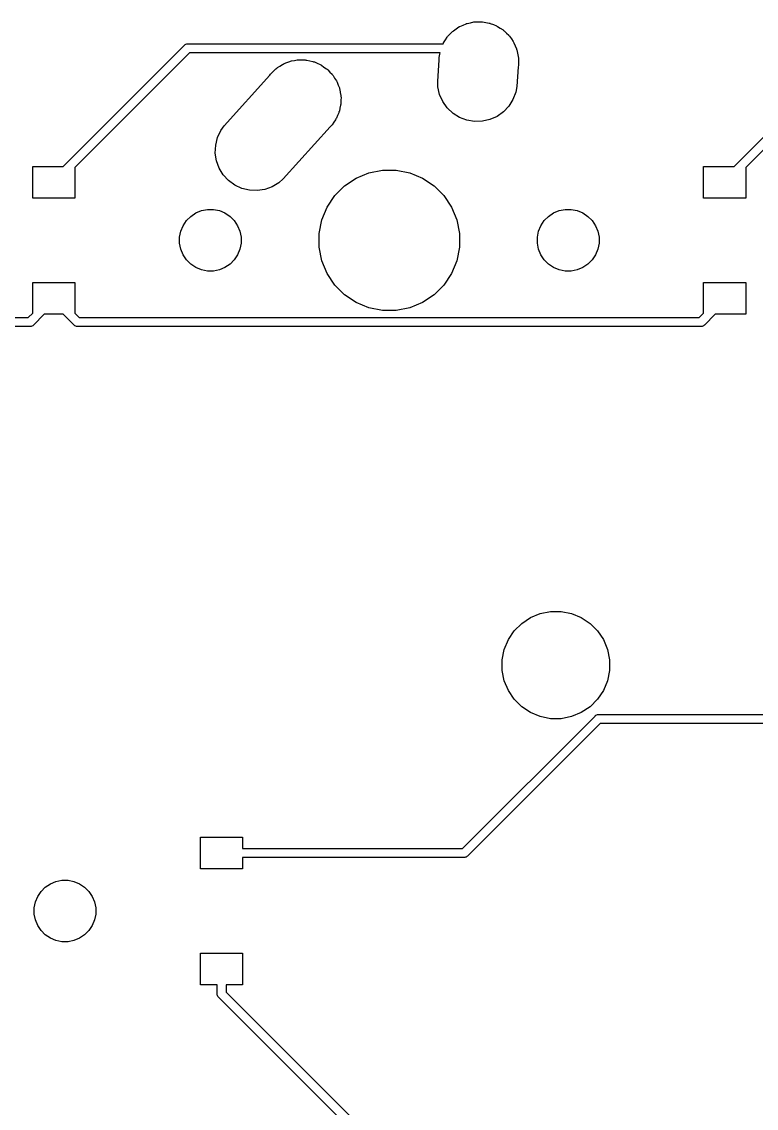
# Model space of a CAD drawing. Extents: x -662 to -203, y -195 to -58.
# Drawn here: x -249.93 to -229.07, y -131.85 to -100.99 of the extents above; entities that cross this region are included whole.
import ezdxf

# ---------------------------------------------------------------- set-up
doc = ezdxf.new("R2010")
doc.units = 0
doc.layers.add('BLACK', color=7, linetype='CONTINUOUS')

msp = doc.modelspace()

# ---------------------------------------------------------------- linework, layer by layer
at = {"layer": 'BLACK', "linetype": 'CONTINUOUS'}
for p, q in [((-237.667, -101.247), (-237.589, -101.194)), ((-237.589, -101.194), (-237.512, -101.14)), ((-237.512, -101.14), (-237.497, -101.133)), ((-237.497, -101.133), (-237.483, -101.124)), ((-237.483, -101.124), (-237.396, -101.088)), ((-237.396, -101.088), (-237.31, -101.049)), ((-237.31, -101.049), (-237.294, -101.045)), ((-237.294, -101.045), (-237.278, -101.039)), ((-237.278, -101.039), (-237.186, -101.021)), ((-237.186, -101.021), (-237.094, -100.999)), ((-237.094, -100.999), (-237.077, -100.999)), ((-237.077, -100.999), (-237.061, -100.996)), ((-237.061, -100.996), (-236.967, -100.996)), ((-236.967, -100.996), (-236.872, -100.993)), ((-236.872, -100.993), (-236.856, -100.996)), ((-236.856, -100.996), (-236.839, -100.996)), ((-236.839, -100.996), (-236.747, -101.014)), ((-236.747, -101.014), (-236.654, -101.03)), ((-236.654, -101.03), (-236.638, -101.036)), ((-236.638, -101.036), (-236.622, -101.039)), ((-236.622, -101.039), (-236.535, -101.075)), ((-236.535, -101.075), (-236.447, -101.109)), ((-236.447, -101.109), (-236.433, -101.117)), ((-236.433, -101.117), (-236.417, -101.124)), ((-236.417, -101.124), (-236.339, -101.176)), ((-236.339, -101.176), (-236.259, -101.226)), ((-237.947, -101.588), (-237.895, -101.509)), ((-237.895, -101.509), (-237.845, -101.429)), ((-237.845, -101.429), (-237.833, -101.417)), ((-237.833, -101.417), (-237.824, -101.404)), ((-237.824, -101.404), (-237.757, -101.337)), ((-237.757, -101.337), (-237.693, -101.268)), ((-237.693, -101.268), (-237.679, -101.259)), ((-237.679, -101.259), (-237.667, -101.247)), ((-236.259, -101.226), (-236.247, -101.238)), ((-236.247, -101.238), (-236.233, -101.247)), ((-236.233, -101.247), (-236.166, -101.314)), ((-236.166, -101.314), (-236.098, -101.378)), ((-236.098, -101.378), (-236.088, -101.392)), ((-236.088, -101.392), (-236.076, -101.404)), ((-236.076, -101.404), (-236.024, -101.482)), ((-236.024, -101.482), (-235.969, -101.559)), ((-248.745, -105.101), (-245.307, -101.663)), ((-245.307, -101.663), (-245.303, -101.658)), ((-245.303, -101.658), (-245.284, -101.643)), ((-245.284, -101.643), (-245.262, -101.631)), ((-245.262, -101.631), (-245.238, -101.624)), ((-245.238, -101.624), (-245.219, -101.622)), ((-245.219, -101.622), (-245.213, -101.621)), ((-245.219, -101.622), (-245.219, -101.622)), ((-245.213, -101.621), (-245.207, -101.622)), ((-245.207, -101.622), (-237.964, -101.622)), ((-237.964, -101.622), (-237.962, -101.617)), ((-237.962, -101.617), (-237.954, -101.603)), ((-237.954, -101.603), (-237.947, -101.588)), ((-235.969, -101.559), (-235.963, -101.574)), ((-235.963, -101.574), (-235.953, -101.588)), ((-235.953, -101.588), (-235.917, -101.675)), ((-235.917, -101.675), (-235.879, -101.761)), ((-235.879, -101.761), (-235.875, -101.777)), ((-235.875, -101.777), (-235.868, -101.793)), ((-235.868, -101.793), (-235.85, -101.885)), ((-229.695, -105.101), (-226.257, -101.663)), ((-245.161, -101.876), (-248.415, -105.13)), ((-238.05, -101.876), (-245.161, -101.876)), ((-242.398, -102.152), (-242.318, -102.119)), ((-242.318, -102.119), (-242.294, -102.114)), ((-242.294, -102.114), (-242.27, -102.106)), ((-242.27, -102.106), (-242.185, -102.092)), ((-242.185, -102.092), (-242.101, -102.076)), ((-242.101, -102.076), (-242.076, -102.076)), ((-242.076, -102.076), (-242.051, -102.072)), ((-242.051, -102.072), (-241.965, -102.076)), ((-241.965, -102.076), (-241.879, -102.076)), ((-241.879, -102.076), (-241.855, -102.081)), ((-241.855, -102.081), (-241.83, -102.082)), ((-241.83, -102.082), (-241.746, -102.102)), ((-241.746, -102.102), (-241.662, -102.119)), ((-241.662, -102.119), (-241.639, -102.128)), ((-241.639, -102.128), (-241.615, -102.134)), ((-241.615, -102.134), (-241.537, -102.171)), ((-238.116, -102.678), (-238.075, -102.082)), ((-238.075, -102.01), (-238.057, -101.917)), ((-238.075, -102.082), (-238.075, -102.01)), ((-238.057, -101.917), (-238.05, -101.876)), ((-235.85, -101.885), (-235.829, -101.977)), ((-235.829, -101.977), (-235.828, -101.994)), ((-235.828, -101.994), (-235.825, -102.01)), ((-235.825, -102.01), (-235.825, -102.104)), ((-235.825, -102.104), (-235.824, -102.143)), ((-235.824, -102.143), (-235.825, -102.159)), ((-226.111, -101.876), (-229.365, -105.13)), ((-242.864, -102.484), (-242.807, -102.427)), ((-242.807, -102.427), (-242.791, -102.408)), ((-242.791, -102.408), (-242.768, -102.388)), ((-242.768, -102.388), (-242.707, -102.327)), ((-242.707, -102.327), (-242.687, -102.313)), ((-242.687, -102.313), (-242.668, -102.296)), ((-242.668, -102.296), (-242.595, -102.252)), ((-242.595, -102.252), (-242.523, -102.204)), ((-242.523, -102.204), (-242.5, -102.194)), ((-242.5, -102.194), (-242.479, -102.181)), ((-242.479, -102.181), (-242.398, -102.152)), ((-241.537, -102.171), (-241.457, -102.204)), ((-241.457, -102.204), (-241.437, -102.218)), ((-241.437, -102.218), (-241.414, -102.228)), ((-241.414, -102.228), (-241.345, -102.279)), ((-241.345, -102.279), (-241.273, -102.327)), ((-241.273, -102.327), (-241.255, -102.345)), ((-241.255, -102.345), (-241.235, -102.359)), ((-241.235, -102.359), (-241.177, -102.423)), ((-241.177, -102.423), (-241.116, -102.484)), ((-235.833, -102.27), (-235.872, -102.833)), ((-235.825, -102.232), (-235.833, -102.27)), ((-235.825, -102.159), (-235.825, -102.232)), ((-244.175, -103.951), (-242.881, -102.509)), ((-242.881, -102.509), (-242.864, -102.484)), ((-241.116, -102.484), (-241.103, -102.504)), ((-241.103, -102.504), (-241.086, -102.523)), ((-241.086, -102.523), (-241.041, -102.596)), ((-241.041, -102.596), (-240.993, -102.668)), ((-240.993, -102.668), (-240.984, -102.691)), ((-240.984, -102.691), (-240.971, -102.712)), ((-240.971, -102.712), (-240.941, -102.793)), ((-238.112, -102.844), (-238.116, -102.678)), ((-240.941, -102.793), (-240.908, -102.873)), ((-240.908, -102.873), (-240.904, -102.897)), ((-240.904, -102.897), (-240.895, -102.921)), ((-240.895, -102.921), (-240.882, -103.006)), ((-240.882, -103.006), (-240.865, -103.09)), ((-238.062, -103.06), (-238.112, -102.844)), ((-237.971, -103.263), (-238.062, -103.06)), ((-235.899, -102.997), (-235.978, -103.204)), ((-235.872, -102.833), (-235.899, -102.997)), ((-240.871, -103.361), (-240.892, -103.445)), ((-240.87, -103.336), (-240.871, -103.361)), ((-240.865, -103.312), (-240.87, -103.336)), ((-240.865, -103.09), (-240.865, -103.115)), ((-240.865, -103.115), (-240.861, -103.14)), ((-240.861, -103.14), (-240.865, -103.226)), ((-240.865, -103.226), (-240.865, -103.312)), ((-237.843, -103.443), (-237.971, -103.263)), ((-235.978, -103.204), (-236.096, -103.392)), ((-240.96, -103.654), (-240.993, -103.734)), ((-240.924, -103.576), (-240.96, -103.654)), ((-240.918, -103.552), (-240.924, -103.576)), ((-240.908, -103.529), (-240.918, -103.552)), ((-240.892, -103.445), (-240.908, -103.529)), ((-237.681, -103.595), (-237.843, -103.443)), ((-237.494, -103.713), (-237.681, -103.595)), ((-236.428, -103.682), (-236.631, -103.772)), ((-236.248, -103.553), (-236.428, -103.682)), ((-236.096, -103.392), (-236.248, -103.553)), ((-244.273, -104.084), (-244.175, -103.951)), ((-241.173, -103.975), (-242.5, -105.453)), ((-241.116, -103.918), (-241.173, -103.975)), ((-241.069, -103.846), (-241.116, -103.918)), ((-241.018, -103.777), (-241.069, -103.846)), ((-241.007, -103.754), (-241.018, -103.777)), ((-240.993, -103.734), (-241.007, -103.754)), ((-237.287, -103.792), (-237.494, -103.713)), ((-237.068, -103.828), (-237.287, -103.792)), ((-236.847, -103.822), (-237.068, -103.828)), ((-236.631, -103.772), (-236.847, -103.822)), ((-244.419, -104.5), (-244.367, -104.285)), ((-244.367, -104.285), (-244.273, -104.084)), ((-244.429, -104.722), (-244.419, -104.5)), ((-244.395, -104.941), (-244.429, -104.722)), ((-249.615, -106.001), (-249.615, -105.101)), ((-249.615, -105.101), (-248.745, -105.101)), ((-248.415, -105.13), (-248.415, -106.001)), ((-244.32, -105.149), (-244.395, -104.941)), ((-244.205, -105.339), (-244.32, -105.149)), ((-240.072, -105.283), (-239.687, -105.207)), ((-239.687, -105.207), (-239.294, -105.207)), ((-239.294, -105.207), (-238.909, -105.283)), ((-230.565, -106.001), (-230.565, -105.101)), ((-230.565, -105.101), (-229.695, -105.101)), ((-229.365, -105.13), (-229.365, -106.001)), ((-244.055, -105.502), (-244.205, -105.339)), ((-243.877, -105.633), (-244.055, -105.502)), ((-242.5, -105.453), (-242.622, -105.565)), ((-240.761, -105.652), (-240.435, -105.434)), ((-240.435, -105.434), (-240.072, -105.283)), ((-238.909, -105.283), (-238.546, -105.434)), ((-238.546, -105.434), (-238.219, -105.652)), ((-243.676, -105.727), (-243.877, -105.633)), ((-243.461, -105.78), (-243.676, -105.727)), ((-243.239, -105.789), (-243.461, -105.78)), ((-243.02, -105.756), (-243.239, -105.789)), ((-242.812, -105.68), (-243.02, -105.756)), ((-242.622, -105.565), (-242.812, -105.68)), ((-241.039, -105.93), (-240.761, -105.652)), ((-238.219, -105.652), (-237.941, -105.93)), ((-248.415, -106.001), (-249.615, -106.001)), ((-241.257, -106.256), (-241.039, -105.93)), ((-237.941, -105.93), (-237.723, -106.256)), ((-229.365, -106.001), (-230.565, -106.001)), ((-245.128, -106.521), (-244.985, -106.425)), ((-244.985, -106.425), (-244.825, -106.359)), ((-244.825, -106.359), (-244.656, -106.326)), ((-244.656, -106.326), (-244.484, -106.326)), ((-244.484, -106.326), (-244.315, -106.359)), ((-244.315, -106.359), (-244.156, -106.425)), ((-244.156, -106.425), (-244.012, -106.521)), ((-241.408, -106.619), (-241.257, -106.256)), ((-237.723, -106.256), (-237.573, -106.619)), ((-234.968, -106.521), (-234.825, -106.425)), ((-234.825, -106.425), (-234.665, -106.359)), ((-234.665, -106.359), (-234.496, -106.326)), ((-234.496, -106.326), (-234.324, -106.326)), ((-234.324, -106.326), (-234.155, -106.359)), ((-234.155, -106.359), (-233.996, -106.425)), ((-233.996, -106.425), (-233.852, -106.521)), ((-245.346, -106.786), (-245.25, -106.643)), ((-245.25, -106.643), (-245.128, -106.521)), ((-244.012, -106.521), (-243.891, -106.643)), ((-243.891, -106.643), (-243.795, -106.786)), ((-241.484, -107.004), (-241.408, -106.619)), ((-237.573, -106.619), (-237.496, -107.004)), ((-235.186, -106.786), (-235.09, -106.643)), ((-235.09, -106.643), (-234.968, -106.521)), ((-233.852, -106.521), (-233.731, -106.643)), ((-233.731, -106.643), (-233.635, -106.786)), ((-245.445, -107.115), (-245.412, -106.945)), ((-245.412, -106.945), (-245.346, -106.786)), ((-243.795, -106.786), (-243.729, -106.945)), ((-243.729, -106.945), (-243.695, -107.115)), ((-241.484, -107.397), (-241.484, -107.004)), ((-237.496, -107.004), (-237.496, -107.397)), ((-235.285, -107.115), (-235.252, -106.945)), ((-235.252, -106.945), (-235.186, -106.786)), ((-233.635, -106.786), (-233.569, -106.945)), ((-233.569, -106.945), (-233.535, -107.115)), ((-245.445, -107.287), (-245.445, -107.115)), ((-245.412, -107.456), (-245.445, -107.287)), ((-243.695, -107.287), (-243.729, -107.456)), ((-243.695, -107.115), (-243.695, -107.287)), ((-235.285, -107.287), (-235.285, -107.115)), ((-235.252, -107.456), (-235.285, -107.287)), ((-233.535, -107.287), (-233.569, -107.456)), ((-233.535, -107.115), (-233.535, -107.287)), ((-245.346, -107.615), (-245.412, -107.456)), ((-245.25, -107.758), (-245.346, -107.615)), ((-243.795, -107.615), (-243.891, -107.758)), ((-243.729, -107.456), (-243.795, -107.615)), ((-241.408, -107.782), (-241.484, -107.397)), ((-237.496, -107.397), (-237.573, -107.782)), ((-235.186, -107.615), (-235.252, -107.456)), ((-235.09, -107.758), (-235.186, -107.615)), ((-233.635, -107.615), (-233.731, -107.758)), ((-233.569, -107.456), (-233.635, -107.615)), ((-245.128, -107.88), (-245.25, -107.758)), ((-244.985, -107.976), (-245.128, -107.88)), ((-244.825, -108.042), (-244.985, -107.976)), ((-244.156, -107.976), (-244.315, -108.042)), ((-244.012, -107.88), (-244.156, -107.976)), ((-243.891, -107.758), (-244.012, -107.88)), ((-241.257, -108.145), (-241.408, -107.782)), ((-237.573, -107.782), (-237.723, -108.145)), ((-234.968, -107.88), (-235.09, -107.758)), ((-234.825, -107.976), (-234.968, -107.88)), ((-234.665, -108.042), (-234.825, -107.976)), ((-233.996, -107.976), (-234.155, -108.042)), ((-233.852, -107.88), (-233.996, -107.976)), ((-233.731, -107.758), (-233.852, -107.88)), ((-244.656, -108.076), (-244.825, -108.042)), ((-244.484, -108.076), (-244.656, -108.076)), ((-244.315, -108.042), (-244.484, -108.076)), ((-241.039, -108.472), (-241.257, -108.145)), ((-237.723, -108.145), (-237.941, -108.472)), ((-234.496, -108.076), (-234.665, -108.042)), ((-234.324, -108.076), (-234.496, -108.076)), ((-234.155, -108.042), (-234.324, -108.076)), ((-249.615, -109.271), (-249.615, -108.401)), ((-249.615, -108.401), (-248.415, -108.401)), ((-248.415, -108.401), (-248.415, -109.271)), ((-240.761, -108.749), (-241.039, -108.472)), ((-237.941, -108.472), (-238.219, -108.749)), ((-230.565, -109.271), (-230.565, -108.401)), ((-230.565, -108.401), (-229.365, -108.401)), ((-229.365, -108.401), (-229.365, -109.301)), ((-240.435, -108.968), (-240.761, -108.749)), ((-238.219, -108.749), (-238.546, -108.968)), ((-240.072, -109.118), (-240.435, -108.968)), ((-239.687, -109.195), (-240.072, -109.118)), ((-239.294, -109.195), (-239.687, -109.195)), ((-238.909, -109.118), (-239.294, -109.195)), ((-238.546, -108.968), (-238.909, -109.118)), ((-267.342, -109.395), (-249.739, -109.395)), ((-249.739, -109.395), (-249.615, -109.271)), ((-249.286, -109.301), (-249.592, -109.607)), ((-248.745, -109.301), (-249.286, -109.301)), ((-248.439, -109.607), (-248.745, -109.301)), ((-248.415, -109.271), (-248.292, -109.395)), ((-248.292, -109.395), (-230.689, -109.395)), ((-230.689, -109.395), (-230.565, -109.271)), ((-230.236, -109.301), (-230.542, -109.607)), ((-229.365, -109.301), (-230.236, -109.301)), ((-249.692, -109.649), (-267.388, -109.649)), ((-249.686, -109.649), (-249.692, -109.649)), ((-249.68, -109.649), (-249.686, -109.649)), ((-249.661, -109.647), (-249.68, -109.649)), ((-249.637, -109.64), (-249.661, -109.647)), ((-249.615, -109.628), (-249.637, -109.64)), ((-249.596, -109.612), (-249.615, -109.628)), ((-249.592, -109.607), (-249.596, -109.612)), ((-248.435, -109.612), (-248.439, -109.607)), ((-248.415, -109.628), (-248.435, -109.612)), ((-248.393, -109.64), (-248.415, -109.628)), ((-248.369, -109.647), (-248.393, -109.64)), ((-248.351, -109.649), (-248.369, -109.647)), ((-248.344, -109.649), (-248.351, -109.649)), ((-248.351, -109.649), (-248.351, -109.649)), ((-248.338, -109.649), (-248.344, -109.649)), ((-230.642, -109.649), (-248.338, -109.649)), ((-230.636, -109.649), (-230.642, -109.649)), ((-230.63, -109.649), (-230.636, -109.649)), ((-230.611, -109.647), (-230.63, -109.649)), ((-230.587, -109.64), (-230.611, -109.647)), ((-230.565, -109.628), (-230.587, -109.64)), ((-230.546, -109.612), (-230.565, -109.628)), ((-230.542, -109.607), (-230.546, -109.612)), ((-235.481, -117.915), (-235.204, -117.8)), ((-235.204, -117.8), (-234.91, -117.742)), ((-234.91, -117.742), (-234.609, -117.742)), ((-234.609, -117.742), (-234.315, -117.8)), ((-234.315, -117.8), (-234.038, -117.915)), ((-235.943, -118.294), (-235.731, -118.082)), ((-235.731, -118.082), (-235.481, -117.915)), ((-234.038, -117.915), (-233.788, -118.082)), ((-233.788, -118.082), (-233.576, -118.294)), ((-236.11, -118.544), (-235.943, -118.294)), ((-233.576, -118.294), (-233.409, -118.544)), ((-236.225, -118.821), (-236.11, -118.544)), ((-233.409, -118.544), (-233.294, -118.821)), ((-236.284, -119.116), (-236.225, -118.821)), ((-236.284, -119.416), (-236.284, -119.116)), ((-233.294, -118.821), (-233.236, -119.116)), ((-233.236, -119.116), (-233.236, -119.416)), ((-236.225, -119.71), (-236.284, -119.416)), ((-233.236, -119.416), (-233.294, -119.71)), ((-236.11, -119.988), (-236.225, -119.71)), ((-233.294, -119.71), (-233.409, -119.988)), ((-235.943, -120.237), (-236.11, -119.988)), ((-233.409, -119.988), (-233.576, -120.237)), ((-235.731, -120.449), (-235.943, -120.237)), ((-233.576, -120.237), (-233.788, -120.449)), ((-235.481, -120.616), (-235.731, -120.449)), ((-235.204, -120.731), (-235.481, -120.616)), ((-234.038, -120.616), (-234.315, -120.731)), ((-233.788, -120.449), (-234.038, -120.616)), ((-237.408, -124.474), (-233.647, -120.713)), ((-233.5, -120.926), (-237.261, -124.686)), ((-234.91, -120.79), (-235.204, -120.731)), ((-234.609, -120.79), (-234.91, -120.79)), ((-234.315, -120.731), (-234.609, -120.79)), ((-233.647, -120.713), (-233.643, -120.708)), ((-233.643, -120.708), (-233.624, -120.693)), ((-233.624, -120.693), (-233.602, -120.681)), ((-233.602, -120.681), (-233.578, -120.674)), ((-233.578, -120.674), (-233.559, -120.672)), ((-233.559, -120.672), (-233.553, -120.671)), ((-233.559, -120.672), (-233.559, -120.672)), ((-233.553, -120.671), (-233.547, -120.672)), ((-233.547, -120.672), (-221.295, -120.672)), ((-221.381, -120.926), (-233.5, -120.926)), ((-244.853, -125.051), (-244.853, -124.151)), ((-244.853, -124.151), (-243.653, -124.151)), ((-243.653, -124.151), (-243.653, -124.474)), ((-243.653, -124.474), (-237.408, -124.474)), ((-237.361, -124.728), (-243.653, -124.728)), ((-243.653, -124.728), (-243.653, -125.051)), ((-237.355, -124.728), (-237.361, -124.728)), ((-237.349, -124.728), (-237.355, -124.728)), ((-237.33, -124.726), (-237.349, -124.728)), ((-237.306, -124.719), (-237.33, -124.726)), ((-237.284, -124.707), (-237.306, -124.719)), ((-237.265, -124.691), (-237.284, -124.707)), ((-237.261, -124.686), (-237.265, -124.691)), ((-243.653, -125.051), (-244.853, -125.051)), ((-249.377, -125.693), (-249.256, -125.571)), ((-249.256, -125.571), (-249.112, -125.475)), ((-249.112, -125.475), (-248.953, -125.409)), ((-248.953, -125.409), (-248.784, -125.376)), ((-248.784, -125.376), (-248.612, -125.376)), ((-248.612, -125.376), (-248.443, -125.409)), ((-248.443, -125.409), (-248.283, -125.475)), ((-248.283, -125.475), (-248.14, -125.571)), ((-248.14, -125.571), (-248.018, -125.693)), ((-249.539, -125.995), (-249.473, -125.836)), ((-249.473, -125.836), (-249.377, -125.693)), ((-248.018, -125.693), (-247.922, -125.836)), ((-247.922, -125.836), (-247.856, -125.995)), ((-249.573, -126.165), (-249.539, -125.995)), ((-249.573, -126.337), (-249.573, -126.165)), ((-247.856, -125.995), (-247.823, -126.165)), ((-247.823, -126.165), (-247.823, -126.337)), ((-249.539, -126.506), (-249.573, -126.337)), ((-249.473, -126.665), (-249.539, -126.506)), ((-247.856, -126.506), (-247.922, -126.665)), ((-247.823, -126.337), (-247.856, -126.506)), ((-249.377, -126.808), (-249.473, -126.665)), ((-249.256, -126.93), (-249.377, -126.808)), ((-248.018, -126.808), (-248.14, -126.93)), ((-247.922, -126.665), (-248.018, -126.808)), ((-249.112, -127.026), (-249.256, -126.93)), ((-248.953, -127.092), (-249.112, -127.026)), ((-248.784, -127.126), (-248.953, -127.092)), ((-248.612, -127.126), (-248.784, -127.126)), ((-248.443, -127.092), (-248.612, -127.126)), ((-248.283, -127.026), (-248.443, -127.092)), ((-248.14, -126.93), (-248.283, -127.026)), ((-244.853, -128.351), (-244.853, -127.451)), ((-244.853, -127.451), (-243.653, -127.451)), ((-243.653, -127.451), (-243.653, -128.351)), ((-244.38, -128.351), (-244.853, -128.351)), ((-244.38, -128.598), (-244.38, -128.351)), ((-243.653, -128.351), (-244.126, -128.351)), ((-244.126, -128.351), (-244.126, -128.552)), ((-244.38, -128.605), (-244.38, -128.598)), ((-244.378, -128.63), (-244.38, -128.605)), ((-244.371, -128.654), (-244.378, -128.63)), ((-244.359, -128.676), (-244.371, -128.654)), ((-244.343, -128.695), (-244.359, -128.676)), ((-244.359, -128.676), (-244.359, -128.676)), ((-244.126, -128.552), (-235.504, -137.174)), ((-244.338, -128.699), (-244.343, -128.695)), ((-235.717, -137.321), (-244.338, -128.699))]:
    msp.add_line(p, q, dxfattribs=at)

doc.saveas('drawing.dxf')
